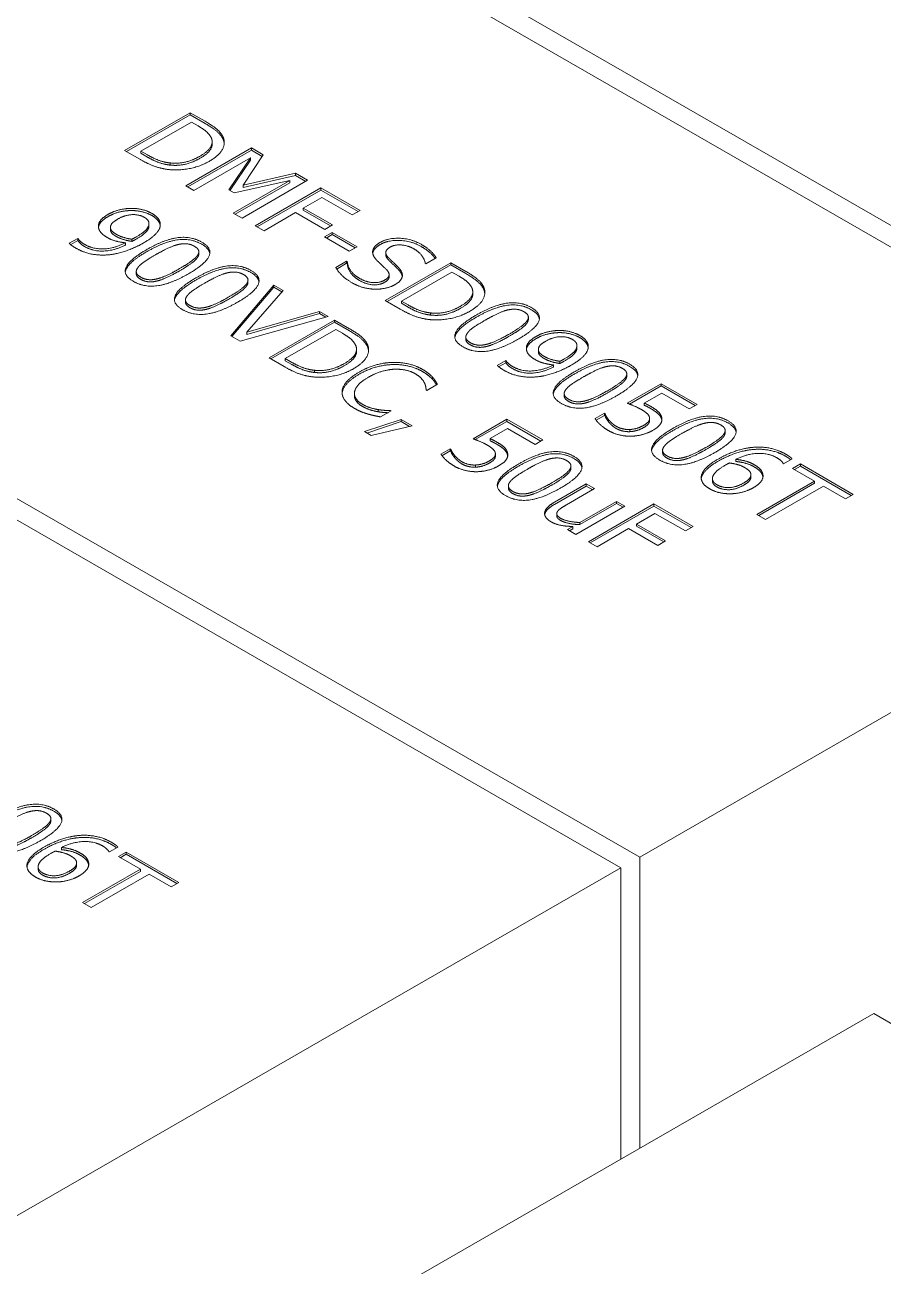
# Model space of a CAD drawing. Header units: millimetres. Extents: x 0 to 8410, y 0 to 5940.
# Drawn here: x 6745.36 to 6777.76, y 4978.7 to 5025.58 of the extents above; entities that cross this region are included whole.
import ezdxf

# ---------------------------------------------------------------- set-up
doc = ezdxf.new("R2010")
doc.units = ezdxf.units.MM
doc.header["$LTSCALE"] = 10
doc.layers.add('가시적인 것(ISO)', color=3, linetype='Continuous', lineweight=5, true_color=0x00ff00)
doc.layers.add('해치(ISO)', color=7, linetype='Continuous', lineweight=5)

msp = doc.modelspace()

# ---------------------------------------------------------------- hatches: boundary and pattern name
at = {"layer": '해치(ISO)'}
h = msp.add_hatch(dxfattribs=at)
h.set_pattern_fill('ANSI31', color=256, scale=254, angle=75, style=0)
h.set_pattern_definition([(119.99998, (0, 0), (-27.49631, -15.87499), [])])
edge = h.paths.add_edge_path()
edge.add_line((7404.266, 4779.834), (7404.266, 4781.463))
edge.add_line((7404.266, 4781.463), (7404.266, 4781.939))
edge.add_line((7404.266, 4781.939), (7404.266, 4785.699))
edge.add_line((7404.266, 4785.699), (7404.266, 4786.359))
edge.add_line((7404.266, 4786.359), (7404.266, 4792.156))
edge.add_line((7404.266, 4792.156), (7404.266, 4792.172))
edge.add_line((7404.266, 4792.172), (7404.266, 4792.297))
edge.add_line((7404.266, 4792.297), (7404.266, 4796.599))
edge.add_line((7404.266, 4796.599), (7404.266, 4801.485))
edge.add_line((7404.266, 4801.485), (7404.266, 4808.841))
edge.add_line((7404.266, 4808.841), (7404.266, 4812.536))
edge.add_line((7404.266, 4812.536), (7403.364, 4813.055))
edge.add_line((7403.364, 4813.055), (7401.607, 4814.067))
edge.add_line((7401.607, 4814.067), (7401.098, 4814.36))
edge.add_line((7401.098, 4814.36), (7399.485, 4815.289))
edge.add_line((7399.485, 4815.289), (7381.652, 4825.558))
edge.add_line((7381.652, 4825.558), (7377.402, 4828.006))
edge.add_line((7377.402, 4828.006), (7375.982, 4828.824))
edge.add_line((7375.982, 4828.824), (7375.982, 4827.189))
edge.add_ellipse((7378.103, 4825.967), major_axis=(1.497, -2.6), ratio=0.578093, start_angle=225.1108, end_angle=315.1108)
edge.add_line((7378.103, 4823.514), (7397.549, 4812.316))
edge.add_ellipse((7397.549, 4808.637), major_axis=(2.246, -3.9), ratio=0.578093, start_angle=45.1108, end_angle=135.1108, ccw=False)
edge.add_line((7400.731, 4806.805), (7400.731, 4784.323))
edge.add_ellipse((7402.852, 4783.101), major_axis=(1.497, -2.6), ratio=0.578093, start_angle=225.1108, end_angle=315.1108)
edge.add_line((7402.852, 4780.648), (7404.266, 4779.834))
edge = h.paths.add_edge_path()
edge.add_line((6488.28, 5307.315), (6489.694, 5306.501))
edge.add_ellipse((6489.694, 5308.954), major_axis=(1.497, -2.6), ratio=0.578093, start_angle=315.1108, end_angle=405.1108)
edge.add_line((6491.816, 5307.732), (6491.816, 5330.214))
edge.add_ellipse((6494.998, 5328.382), major_axis=(-2.246, 3.9), ratio=0.578093, start_angle=315.1108, end_angle=405.1108, ccw=False)
edge.add_line((6494.998, 5332.061), (6514.443, 5320.863))
edge.add_ellipse((6514.443, 5323.316), major_axis=(1.497, -2.6), ratio=0.578093, start_angle=315.1108, end_angle=405.1108)
edge.add_line((6516.564, 5322.094), (6516.564, 5323.729))
edge.add_line((6516.564, 5323.729), (6498.559, 5334.098))
edge.add_line((6498.559, 5334.098), (6498.547, 5334.105))
edge.add_line((6498.547, 5334.105), (6488.28, 5340.017))
edge.add_line((6488.28, 5340.017), (6488.28, 5307.315))

# ---------------------------------------------------------------- linework, layer by layer
at = {"layer": '가시적인 것(ISO)'}
for p, q in [((6753.366, 5032.215), (6794.025, 5008.802)), ((6793.318, 5008.394), (6752.659, 5031.808)), ((6749.126, 5020.83), (6751.601, 5022.256)), ((6749.197, 5020.789), (6751.601, 5022.174)), ((6751.645, 5021.902), (6749.74, 5020.805)), ((6751.601, 5022.256), (6752.165, 5021.931)), ((6751.601, 5022.256), (6751.601, 5022.174)), ((6751.601, 5022.174), (6752.165, 5021.849)), ((6751.896, 5021.758), (6751.645, 5021.902)), ((6751.435, 5019.501), (6753.909, 5020.926)), ((6752.43, 5021.157), (6752.43, 5021.075)), ((6753.909, 5020.926), (6754.359, 5020.667)), ((6753.909, 5020.926), (6753.909, 5020.844)), ((6749.696, 5020.502), (6749.126, 5020.83)), ((6749.74, 5020.805), (6749.74, 5020.723)), ((6749.74, 5020.805), (6749.991, 5020.661)), ((6749.74, 5020.723), (6749.991, 5020.579)), ((6751.505, 5019.46), (6753.909, 5020.844)), ((6753.873, 5020.552), (6751.741, 5019.324)), ((6753.063, 5019.349), (6753.873, 5020.552)), ((6753.103, 5019.326), (6753.873, 5020.47)), ((6754.359, 5020.667), (6753.599, 5019.518)), ((6753.873, 5020.552), (6753.873, 5020.47)), ((6753.909, 5020.844), (6754.319, 5020.608)), ((6750.839, 5020.361), (6750.839, 5020.28)), ((6753.599, 5019.518), (6755.574, 5019.968)), ((6755.574, 5019.968), (6756.031, 5019.704)), ((6755.574, 5019.968), (6755.574, 5019.886)), ((6751.741, 5019.324), (6751.435, 5019.501)), ((6753.227, 5018.468), (6755.359, 5019.696)), ((6755.359, 5019.696), (6753.264, 5019.233)), ((6753.298, 5018.428), (6755.359, 5019.614)), ((6756.031, 5019.704), (6753.556, 5018.279)), ((6753.599, 5019.437), (6755.574, 5019.886)), ((6753.599, 5019.518), (6753.599, 5019.437)), ((6755.359, 5019.696), (6755.359, 5019.614)), ((6755.574, 5019.886), (6755.96, 5019.663)), ((6753.264, 5019.233), (6753.063, 5019.349)), ((6754.058, 5017.99), (6756.533, 5019.416)), ((6754.129, 5017.949), (6756.533, 5019.334)), ((6756.569, 5019.058), (6755.871, 5018.656)), ((6756.533, 5019.416), (6758.013, 5018.563)), ((6756.533, 5019.416), (6756.533, 5019.334)), ((6756.533, 5019.334), (6757.942, 5018.522)), ((6757.72, 5018.395), (6756.569, 5019.058)), ((6755.871, 5018.656), (6756.974, 5018.02)), ((6755.871, 5018.656), (6755.871, 5018.574)), ((6755.871, 5018.574), (6756.903, 5017.979)), ((6758.013, 5018.563), (6757.72, 5018.395)), ((6750.044, 5018.07), (6750.044, 5017.988)), ((6753.556, 5018.279), (6753.227, 5018.468)), ((6755.578, 5018.487), (6754.387, 5017.801)), ((6756.681, 5017.852), (6755.578, 5018.487)), ((6748.59, 5017.926), (6748.59, 5017.844)), ((6750.043, 5018.044), (6750.043, 5017.962)), ((6754.387, 5017.801), (6754.058, 5017.99)), ((6756.665, 5017.563), (6756.966, 5017.736)), ((6756.974, 5018.02), (6756.681, 5017.852)), ((6756.736, 5017.522), (6756.966, 5017.655)), ((6756.966, 5017.736), (6757.902, 5017.197)), ((6756.966, 5017.736), (6756.966, 5017.655)), ((6756.966, 5017.655), (6757.831, 5017.156)), ((6767.862, 4993.735), (6727.204, 5017.149)), ((6727.911, 5017.556), (6768.569, 4994.143)), ((6747.035, 5017.325), (6747.354, 5017.509)), ((6747.088, 5017.274), (6747.354, 5017.427)), ((6747.354, 5017.509), (6747.37, 5017.5)), ((6747.354, 5017.509), (6747.354, 5017.427)), ((6747.354, 5017.427), (6747.37, 5017.418)), ((6747.37, 5017.5), (6747.37, 5017.418)), ((6749.161, 5017.344), (6749.161, 5017.262)), ((6749.401, 5017.48), (6749.401, 5017.398)), ((6757.602, 5017.024), (6756.665, 5017.563)), ((6757.902, 5017.197), (6757.602, 5017.024)), ((6751.925, 5017.005), (6751.925, 5016.923)), ((6757.094, 5016.413), (6757.507, 5016.651)), ((6757.507, 5016.651), (6757.531, 5016.637)), ((6757.507, 5016.651), (6757.507, 5016.569)), ((6758.985, 5016.974), (6758.985, 5016.892)), ((6760.891, 5016.772), (6760.498, 5016.546)), ((6749.564, 5016.256), (6749.564, 5016.174)), ((6757.133, 5016.353), (6757.507, 5016.569)), ((6757.507, 5016.569), (6757.531, 5016.555)), ((6757.531, 5016.637), (6757.531, 5016.555)), ((6758.963, 5015.165), (6761.438, 5016.591)), ((6759.034, 5015.125), (6761.438, 5016.509)), ((6761.482, 5016.237), (6759.577, 5015.14)), ((6760.498, 5016.546), (6760.474, 5016.559)), ((6761.438, 5016.591), (6762.002, 5016.266)), ((6761.438, 5016.591), (6761.438, 5016.509)), ((6761.438, 5016.509), (6762.002, 5016.184)), ((6761.733, 5016.093), (6761.482, 5016.237)), ((6753.132, 5013.831), (6754.754, 5015.747)), ((6753.782, 5015.935), (6753.782, 5015.853)), ((6754.754, 5015.747), (6755.107, 5015.543)), ((6754.754, 5015.747), (6754.754, 5015.665)), ((6759.11, 5016.141), (6759.11, 5016.059)), ((6753.178, 5013.804), (6754.754, 5015.665)), ((6755.107, 5015.543), (6753.737, 5013.965)), ((6754.754, 5015.665), (6755.06, 5015.489)), ((6762.268, 5015.492), (6762.268, 5015.41)), ((6751.421, 5015.186), (6751.421, 5015.105)), ((6759.533, 5014.837), (6758.963, 5015.165)), ((6759.577, 5015.14), (6759.577, 5015.058)), ((6759.577, 5015.14), (6759.828, 5014.996)), ((6759.577, 5015.058), (6759.828, 5014.914)), ((6756.814, 5014.56), (6753.487, 5013.626)), ((6753.737, 5013.965), (6756.479, 5014.753)), ((6753.737, 5013.883), (6756.479, 5014.672)), ((6754.576, 5012.999), (6757.051, 5014.424)), ((6754.647, 5012.958), (6757.051, 5014.342)), ((6756.479, 5014.753), (6756.814, 5014.56)), ((6756.479, 5014.753), (6756.479, 5014.672)), ((6756.479, 5014.672), (6756.719, 5014.534)), ((6757.051, 5014.424), (6757.614, 5014.1)), ((6757.051, 5014.424), (6757.051, 5014.342)), ((6757.051, 5014.342), (6757.614, 5014.018)), ((6760.676, 5014.696), (6760.676, 5014.615)), ((6764.367, 5014.533), (6764.367, 5014.451)), ((6753.487, 5013.626), (6753.132, 5013.831)), ((6753.737, 5013.965), (6753.737, 5013.883)), ((6757.095, 5014.071), (6755.189, 5012.974)), ((6757.345, 5013.926), (6757.095, 5014.071)), ((6762.006, 5013.784), (6762.006, 5013.702)), ((6766.2, 5013.433), (6766.2, 5013.351)), ((6766.201, 5013.459), (6766.201, 5013.377)), ((6755.145, 5012.671), (6754.576, 5012.999)), ((6755.189, 5012.974), (6755.189, 5012.892)), ((6755.189, 5012.974), (6755.44, 5012.829)), ((6755.189, 5012.892), (6755.44, 5012.747)), ((6757.88, 5013.326), (6757.88, 5013.244)), ((6763.191, 5012.715), (6763.51, 5012.898)), ((6763.51, 5012.898), (6763.526, 5012.889)), ((6763.51, 5012.898), (6763.51, 5012.816)), ((6764.746, 5013.315), (6764.746, 5013.233)), ((6756.288, 5012.53), (6756.288, 5012.448)), ((6763.245, 5012.664), (6763.51, 5012.816)), ((6763.51, 5012.816), (6763.526, 5012.807)), ((6763.526, 5012.889), (6763.526, 5012.807)), ((6765.317, 5012.733), (6765.317, 5012.651)), ((6765.558, 5012.869), (6765.558, 5012.788)), ((6760.931, 5012), (6760.534, 5011.771)), ((6760.747, 5012.273), (6760.747, 5012.191)), ((6768.082, 5012.394), (6768.082, 5012.312)), ((6768.101, 5011.285), (6769.376, 5012.019)), ((6769.376, 5012.019), (6770.734, 5011.237)), ((6769.376, 5012.019), (6769.376, 5011.938)), ((6757.799, 5011.653), (6757.799, 5011.571)), ((6760.534, 5011.771), (6760.508, 5011.786)), ((6765.72, 5011.645), (6765.72, 5011.563)), ((6768.186, 5011.252), (6769.376, 5011.938)), ((6769.404, 5011.668), (6768.745, 5011.288)), ((6769.376, 5011.938), (6770.663, 5011.197)), ((6770.443, 5011.07), (6769.404, 5011.668)), ((6758.697, 5011.044), (6758.697, 5010.962)), ((6768.745, 5011.288), (6768.745, 5011.207)), ((6770.734, 5011.237), (6770.443, 5011.07)), ((6758.184, 5010.212), (6759.566, 5010.671)), ((6758.274, 5010.16), (6759.566, 5010.589)), ((6759.183, 5010.993), (6758.789, 5010.767)), ((6759.158, 5011.007), (6759.183, 5010.993)), ((6759.158, 5011.007), (6759.158, 5010.979)), ((6759.566, 5010.671), (6759.981, 5010.432)), ((6759.566, 5010.671), (6759.566, 5010.589)), ((6759.566, 5010.589), (6759.879, 5010.408)), ((6762.279, 5009.944), (6763.555, 5010.679)), ((6762.364, 5009.912), (6763.555, 5010.597)), ((6763.555, 5010.679), (6764.912, 5009.897)), ((6763.555, 5010.679), (6763.555, 5010.597)), ((6763.555, 5010.597), (6764.841, 5009.856)), ((6766.887, 5010.704), (6767.238, 5010.906)), ((6766.927, 5010.645), (6767.238, 5010.824)), ((6767.238, 5010.906), (6767.262, 5010.892)), ((6767.238, 5010.906), (6767.238, 5010.824)), ((6767.238, 5010.824), (6767.262, 5010.81)), ((6767.262, 5010.892), (6767.262, 5010.81)), ((6767.397, 5010.662), (6767.397, 5010.581)), ((6768.944, 5010.71), (6768.944, 5010.628)), ((6758.426, 5010.072), (6758.184, 5010.212)), ((6759.981, 5010.432), (6758.426, 5010.072)), ((6763.583, 5010.328), (6762.923, 5009.948)), ((6764.622, 5009.729), (6763.583, 5010.328)), ((6768.195, 5010.293), (6768.195, 5010.211)), ((6771.796, 5010.255), (6771.796, 5010.173)), ((6762.923, 5009.948), (6762.923, 5009.866)), ((6764.912, 5009.897), (6764.622, 5009.729)), ((6761.066, 5009.363), (6761.417, 5009.565)), ((6761.105, 5009.304), (6761.417, 5009.484)), ((6761.417, 5009.565), (6761.441, 5009.552)), ((6761.417, 5009.565), (6761.417, 5009.484)), ((6761.417, 5009.484), (6761.441, 5009.47)), ((6761.441, 5009.552), (6761.441, 5009.47)), ((6761.575, 5009.322), (6761.575, 5009.24)), ((6763.122, 5009.369), (6763.122, 5009.288)), ((6769.435, 5009.506), (6769.435, 5009.424)), ((6772.196, 5009.167), (6772.196, 5009.085)), ((6774.324, 5009.184), (6774.005, 5009)), ((6762.373, 5008.952), (6762.373, 5008.87)), ((6765.974, 5008.914), (6765.974, 5008.833)), ((6774.005, 5009), (6773.991, 5009.008)), ((6774.344, 5008.821), (6774.637, 5008.99)), ((6775.174, 5008.343), (6774.344, 5008.821)), ((6774.415, 5008.78), (6774.637, 5008.908)), ((6774.637, 5008.99), (6776.626, 5007.844)), ((6774.637, 5008.99), (6774.637, 5008.908)), ((6774.637, 5008.908), (6776.555, 5007.803)), ((6765.35, 5007.545), (6766.555, 5008.24)), ((6766.555, 5008.24), (6766.868, 5008.059)), ((6766.555, 5008.24), (6766.555, 5008.158)), ((6768.569, 4994.143), (6793.318, 5008.394)), ((6771.317, 5008.439), (6771.317, 5008.357)), ((6772.769, 5008.585), (6772.769, 5008.503)), ((6772.992, 5007.087), (6775.174, 5008.343)), ((6773.063, 5007.046), (6775.174, 5008.261)), ((6775.174, 5008.343), (6775.174, 5008.261)), ((6763.613, 5008.166), (6763.613, 5008.084)), ((6765.35, 5007.464), (6766.555, 5008.158)), ((6766.868, 5008.059), (6765.809, 5007.45)), ((6766.555, 5008.158), (6766.797, 5008.019)), ((6775.503, 5008.154), (6773.321, 5006.897)), ((6776.334, 5007.676), (6775.503, 5008.154)), ((6776.626, 5007.844), (6776.334, 5007.676)), ((6768.013, 5007.4), (6766.156, 5006.33)), ((6766.312, 5006.781), (6767.7, 5007.58)), ((6766.312, 5006.699), (6767.7, 5007.498)), ((6766.633, 5006.056), (6769.108, 5007.481)), ((6766.704, 5006.015), (6769.108, 5007.399)), ((6767.7, 5007.58), (6768.013, 5007.4)), ((6767.7, 5007.58), (6767.7, 5007.498)), ((6767.7, 5007.498), (6767.942, 5007.359)), ((6769.108, 5007.481), (6770.588, 5006.628)), ((6769.108, 5007.481), (6769.108, 5007.399)), ((6769.108, 5007.399), (6770.517, 5006.588)), ((6765.436, 5007.112), (6765.436, 5007.03)), ((6769.144, 5007.123), (6768.446, 5006.721)), ((6770.295, 5006.46), (6769.144, 5007.123)), ((6773.321, 5006.897), (6772.992, 5007.087)), ((6765.843, 5006.511), (6766.048, 5006.628)), ((6766.156, 5006.33), (6765.843, 5006.511)), ((6765.914, 5006.47), (6766.048, 5006.547)), ((6766.048, 5006.628), (6766.048, 5006.547)), ((6766.312, 5006.781), (6766.312, 5006.699)), ((6768.153, 5006.552), (6766.962, 5005.866)), ((6769.257, 5005.917), (6768.153, 5006.552)), ((6768.446, 5006.721), (6769.549, 5006.086)), ((6768.446, 5006.721), (6768.446, 5006.639)), ((6768.446, 5006.639), (6769.478, 5006.045)), ((6770.588, 5006.628), (6770.295, 5006.46)), ((6766.962, 5005.866), (6766.633, 5006.056)), ((6769.549, 5006.086), (6769.257, 5005.917)), ((6746.34, 4995.596), (6746.34, 4995.514)), ((6746.74, 4994.508), (6746.74, 4994.426)), ((6748.549, 4994.341), (6748.535, 4994.349)), ((6748.868, 4994.525), (6748.549, 4994.341)), ((6748.888, 4994.162), (6749.181, 4994.331)), ((6749.719, 4993.684), (6748.888, 4994.162)), ((6748.959, 4994.121), (6749.181, 4994.249)), ((6749.181, 4994.331), (6751.171, 4993.185)), ((6749.181, 4994.331), (6749.181, 4994.249)), ((6749.181, 4994.249), (6751.1, 4993.144)), ((6768.569, 4983.148), (6768.569, 4994.143)), ((6743.113, 4979.483), (6767.862, 4993.735)), ((6745.861, 4993.78), (6745.861, 4993.698)), ((6747.313, 4993.925), (6747.313, 4993.844)), ((6747.537, 4992.428), (6749.719, 4993.684)), ((6749.719, 4993.684), (6749.719, 4993.602)), ((6767.862, 4982.741), (6767.862, 4993.735)), ((6747.608, 4992.387), (6749.719, 4993.602)), ((6750.048, 4993.495), (6747.865, 4992.238)), ((6750.878, 4993.017), (6750.048, 4993.495)), ((6751.171, 4993.185), (6750.878, 4993.017)), ((6747.865, 4992.238), (6747.537, 4992.428)), ((6777.408, 4988.238), (6752.659, 4973.986)), ((6818.067, 4964.824), (6777.408, 4988.238))]:
    msp.add_line(p, q, dxfattribs=at)
for points in [[(6752.165, 5021.931), (6752.514, 5021.73), (6752.806, 5021.441), (6752.854, 5021.307)], [(6752.165, 5021.849), (6752.514, 5021.648), (6752.806, 5021.36), (6752.854, 5021.226)], [(6752.401, 5021.296), (6752.347, 5021.417), (6752.118, 5021.63), (6751.896, 5021.758)], [(6751.974, 5020.618), (6752.259, 5020.782), (6752.473, 5021.123), (6752.401, 5021.296)], [(6752.854, 5021.307), (6752.935, 5021.079), (6752.674, 5020.626), (6752.313, 5020.418)], [(6752.854, 5021.226), (6752.878, 5021.159), (6752.883, 5021.093)], [(6750.771, 5020.112), (6750.464, 5020.152), (6749.997, 5020.329), (6749.696, 5020.502)], [(6749.991, 5020.661), (6750.209, 5020.535), (6750.61, 5020.385), (6750.839, 5020.361)], [(6749.991, 5020.579), (6750.209, 5020.453), (6750.61, 5020.303), (6750.839, 5020.28)], [(6752.313, 5020.418), (6751.974, 5020.223), (6751.154, 5020.067), (6750.771, 5020.112)], [(6750.839, 5020.361), (6751.128, 5020.329), (6751.685, 5020.452), (6751.974, 5020.618)], [(6750.839, 5020.28), (6751.128, 5020.247), (6751.685, 5020.37), (6751.974, 5020.536)], [(6748.505, 5018.419), (6748.695, 5018.529), (6749.137, 5018.64), (6749.359, 5018.643)], [(6748.505, 5018.337), (6748.695, 5018.447), (6749.137, 5018.558), (6749.359, 5018.561)], [(6749.359, 5018.643), (6749.572, 5018.648), (6749.993, 5018.546), (6750.145, 5018.458)], [(6749.359, 5018.561), (6749.572, 5018.566), (6749.993, 5018.464), (6750.145, 5018.377)], [(6748.142, 5017.901), (6748.112, 5018.036), (6748.286, 5018.293), (6748.505, 5018.419)], [(6748.856, 5018.233), (6748.699, 5018.143), (6748.577, 5017.98), (6748.593, 5017.888)], [(6749.873, 5018.304), (6749.668, 5018.421), (6749.133, 5018.393), (6748.856, 5018.233)], [(6750.043, 5018.044), (6750.051, 5018.132), (6749.961, 5018.253), (6749.873, 5018.304)], [(6750.145, 5018.458), (6750.316, 5018.36), (6750.478, 5018.135), (6750.472, 5018.014)], [(6748.473, 5017.541), (6748.336, 5017.62), (6748.17, 5017.785), (6748.142, 5017.901)], [(6748.59, 5017.844), (6748.59, 5017.825), (6748.593, 5017.806)], [(6748.593, 5017.888), (6748.605, 5017.821), (6748.73, 5017.71), (6748.822, 5017.657)], [(6748.593, 5017.806), (6748.605, 5017.739), (6748.73, 5017.628), (6748.822, 5017.575)], [(6748.822, 5017.657), (6748.928, 5017.596), (6749.247, 5017.497), (6749.401, 5017.48)], [(6749.564, 5017.567), (6749.815, 5017.711), (6750.039, 5017.947), (6750.043, 5018.044)], [(6749.564, 5017.485), (6749.815, 5017.629), (6750.039, 5017.865), (6750.043, 5017.962)], [(6750.472, 5018.014), (6750.464, 5017.861), (6750.163, 5017.526), (6749.825, 5017.331)], [(6750.043, 5017.962), (6750.044, 5017.975), (6750.044, 5017.988)], [(6747.281, 5017.144), (6747.215, 5017.182), (6747.079, 5017.277), (6747.035, 5017.325)], [(6748.513, 5016.89), (6748.178, 5016.861), (6747.574, 5016.975), (6747.281, 5017.144)], [(6747.37, 5017.5), (6747.388, 5017.462), (6747.522, 5017.336), (6747.612, 5017.284)], [(6747.37, 5017.418), (6747.388, 5017.38), (6747.522, 5017.254), (6747.612, 5017.202)], [(6747.612, 5017.284), (6747.937, 5017.097), (6748.738, 5017.13), (6749.161, 5017.344)], [(6747.612, 5017.202), (6747.937, 5017.015), (6748.738, 5017.048), (6749.161, 5017.262)], [(6749.161, 5017.344), (6748.938, 5017.368), (6748.615, 5017.459), (6748.473, 5017.541)], [(6749.825, 5017.331), (6749.518, 5017.154), (6748.83, 5016.918), (6748.513, 5016.89)], [(6748.822, 5017.575), (6748.928, 5017.514), (6749.247, 5017.416), (6749.401, 5017.398)], [(6749.401, 5017.48), (6749.427, 5017.493), (6749.514, 5017.538), (6749.564, 5017.567)], [(6749.401, 5017.398), (6749.427, 5017.411), (6749.514, 5017.456), (6749.564, 5017.485)], [(6749.953, 5017.084), (6750.623, 5017.47), (6751.63, 5017.604), (6752.035, 5017.37)], [(6749.953, 5017.002), (6750.623, 5017.388), (6751.63, 5017.522), (6752.035, 5017.289)], [(6751.13, 5017.275), (6750.954, 5017.231), (6750.533, 5017.03), (6750.29, 5016.89)], [(6751.76, 5017.212), (6751.622, 5017.292), (6751.313, 5017.32), (6751.13, 5017.275)], [(6752.035, 5017.37), (6752.442, 5017.136), (6752.183, 5016.546), (6751.537, 5016.174)], [(6751.866, 5016.855), (6751.942, 5016.957), (6751.898, 5017.133), (6751.76, 5017.212)], [(6752.035, 5017.289), (6752.314, 5017.128), (6752.341, 5016.938)], [(6758.488, 5017.01), (6758.494, 5017.101), (6758.63, 5017.277), (6758.775, 5017.36)], [(6758.775, 5017.36), (6759.076, 5017.533), (6759.952, 5017.497), (6760.315, 5017.288)], [(6758.775, 5017.278), (6759.076, 5017.451), (6759.952, 5017.415), (6760.315, 5017.206)], [(6759.152, 5017.182), (6758.996, 5017.092), (6758.975, 5016.889), (6759.09, 5016.774)], [(6760.052, 5017.111), (6759.824, 5017.243), (6759.326, 5017.282), (6759.152, 5017.182)], [(6760.474, 5016.559), (6760.464, 5016.69), (6760.255, 5016.995), (6760.052, 5017.111)], [(6760.315, 5017.288), (6760.524, 5017.168), (6760.811, 5016.908), (6760.891, 5016.772)], [(6749.458, 5015.886), (6749.048, 5016.122), (6749.301, 5016.709), (6749.953, 5017.084)], [(6750.29, 5016.89), (6750.029, 5016.74), (6749.712, 5016.52), (6749.628, 5016.412)], [(6751.2, 5016.368), (6751.455, 5016.515), (6751.79, 5016.754), (6751.866, 5016.855)], [(6751.2, 5016.286), (6751.455, 5016.433), (6751.79, 5016.672), (6751.866, 5016.774)], [(6751.866, 5016.774), (6751.925, 5016.852), (6751.925, 5016.923)], [(6758.679, 5016.648), (6758.584, 5016.742), (6758.484, 5016.917), (6758.488, 5017.01)], [(6759.014, 5016.326), (6758.931, 5016.41), (6758.785, 5016.546), (6758.679, 5016.648)], [(6758.985, 5016.892), (6758.985, 5016.798), (6759.09, 5016.692)], [(6759.09, 5016.774), (6759.166, 5016.698), (6759.397, 5016.482), (6759.467, 5016.407)], [(6759.09, 5016.692), (6759.166, 5016.616), (6759.397, 5016.4), (6759.467, 5016.325)], [(6751.537, 5016.174), (6750.871, 5015.79), (6749.861, 5015.654), (6749.458, 5015.886)], [(6749.628, 5016.412), (6749.548, 5016.31), (6749.588, 5016.128), (6749.732, 5016.045)], [(6750.358, 5015.985), (6750.528, 5016.027), (6750.946, 5016.221), (6751.2, 5016.368)], [(6750.358, 5015.903), (6750.528, 5015.945), (6750.946, 5016.14), (6751.2, 5016.286)], [(6751.81, 5016.015), (6752.48, 5016.4), (6753.487, 5016.534), (6753.892, 5016.301)], [(6751.81, 5015.933), (6752.48, 5016.319), (6753.487, 5016.453), (6753.892, 5016.219)], [(6752.987, 5016.205), (6752.811, 5016.161), (6752.39, 5015.96), (6752.147, 5015.821)], [(6753.617, 5016.143), (6753.479, 5016.222), (6753.17, 5016.25), (6752.987, 5016.205)], [(6753.892, 5016.301), (6754.299, 5016.067), (6754.04, 5015.476), (6753.394, 5015.104)], [(6753.892, 5016.219), (6754.171, 5016.058), (6754.198, 5015.869)], [(6757.714, 5015.834), (6757.445, 5015.989), (6757.18, 5016.271), (6757.094, 5016.413)], [(6757.531, 5016.637), (6757.541, 5016.455), (6757.784, 5016.122), (6757.975, 5016.012)], [(6757.531, 5016.555), (6757.541, 5016.374), (6757.784, 5016.04), (6757.975, 5015.93)], [(6758.939, 5015.932), (6759.088, 5016.018), (6759.126, 5016.208), (6759.014, 5016.326)], [(6759.467, 5016.407), (6759.643, 5016.215), (6759.565, 5015.898), (6759.334, 5015.765)], [(6759.467, 5016.325), (6759.589, 5016.192), (6759.608, 5016.075)], [(6762.002, 5016.266), (6762.351, 5016.065), (6762.644, 5015.776), (6762.692, 5015.642)], [(6762.002, 5016.184), (6762.351, 5015.983), (6762.644, 5015.695), (6762.692, 5015.561)], [(6749.732, 5016.045), (6749.869, 5015.966), (6750.178, 5015.938), (6750.358, 5015.985)], [(6749.732, 5015.963), (6749.869, 5015.884), (6750.178, 5015.857), (6750.358, 5015.903)], [(6751.315, 5014.817), (6750.906, 5015.052), (6751.158, 5015.639), (6751.81, 5016.015)], [(6752.147, 5015.821), (6751.886, 5015.67), (6751.569, 5015.451), (6751.485, 5015.342)], [(6753.058, 5015.298), (6753.312, 5015.445), (6753.647, 5015.684), (6753.723, 5015.786)], [(6753.058, 5015.217), (6753.312, 5015.363), (6753.647, 5015.602), (6753.723, 5015.704)], [(6753.723, 5015.786), (6753.8, 5015.888), (6753.755, 5016.063), (6753.617, 5016.143)], [(6753.723, 5015.704), (6753.782, 5015.783), (6753.782, 5015.853)], [(6758.584, 5015.592), (6758.358, 5015.597), (6757.941, 5015.704), (6757.714, 5015.834)], [(6757.975, 5016.012), (6758.247, 5015.855), (6758.753, 5015.825), (6758.939, 5015.932)], [(6757.975, 5015.93), (6758.247, 5015.773), (6758.753, 5015.743), (6758.939, 5015.851)], [(6759.334, 5015.765), (6759.188, 5015.68), (6758.789, 5015.587), (6758.584, 5015.592)], [(6762.239, 5015.631), (6762.184, 5015.752), (6761.956, 5015.965), (6761.733, 5016.093)], [(6751.485, 5015.342), (6751.405, 5015.241), (6751.445, 5015.058), (6751.589, 5014.975)], [(6752.215, 5014.915), (6752.386, 5014.958), (6752.803, 5015.152), (6753.058, 5015.298)], [(6761.811, 5014.953), (6762.096, 5015.117), (6762.311, 5015.458), (6762.239, 5015.631)], [(6762.692, 5015.642), (6762.772, 5015.414), (6762.511, 5014.961), (6762.15, 5014.753)], [(6762.692, 5015.561), (6762.715, 5015.494), (6762.721, 5015.428)], [(6753.394, 5015.104), (6752.729, 5014.721), (6751.718, 5014.585), (6751.315, 5014.817)], [(6751.589, 5014.975), (6751.726, 5014.897), (6752.035, 5014.869), (6752.215, 5014.915)], [(6751.589, 5014.893), (6751.726, 5014.815), (6752.035, 5014.787), (6752.215, 5014.833)], [(6752.215, 5014.833), (6752.386, 5014.876), (6752.803, 5015.07), (6753.058, 5015.217)], [(6760.608, 5014.447), (6760.301, 5014.487), (6759.834, 5014.664), (6759.533, 5014.837)], [(6759.828, 5014.996), (6760.046, 5014.87), (6760.448, 5014.72), (6760.676, 5014.696)], [(6759.828, 5014.914), (6760.046, 5014.788), (6760.448, 5014.638), (6760.676, 5014.615)], [(6760.676, 5014.696), (6760.965, 5014.664), (6761.523, 5014.787), (6761.811, 5014.953)], [(6760.676, 5014.615), (6760.965, 5014.582), (6761.523, 5014.705), (6761.811, 5014.871)], [(6762.395, 5014.612), (6763.065, 5014.998), (6764.072, 5015.132), (6764.477, 5014.899)], [(6762.395, 5014.53), (6763.065, 5014.916), (6764.072, 5015.05), (6764.477, 5014.817)], [(6763.572, 5014.803), (6763.396, 5014.759), (6762.975, 5014.558), (6762.732, 5014.418)], [(6764.202, 5014.74), (6764.064, 5014.82), (6763.755, 5014.848), (6763.572, 5014.803)], [(6764.477, 5014.899), (6764.884, 5014.664), (6764.625, 5014.074), (6763.979, 5013.702)], [(6764.477, 5014.817), (6764.756, 5014.656), (6764.783, 5014.467)], [(6762.15, 5014.753), (6761.811, 5014.558), (6760.991, 5014.402), (6760.608, 5014.447)], [(6761.9, 5013.415), (6761.49, 5013.65), (6761.743, 5014.237), (6762.395, 5014.612)], [(6762.732, 5014.418), (6762.471, 5014.268), (6762.154, 5014.049), (6762.07, 5013.94)], [(6763.642, 5013.896), (6763.897, 5014.043), (6764.232, 5014.282), (6764.308, 5014.383)], [(6763.642, 5013.814), (6763.897, 5013.961), (6764.232, 5014.2), (6764.308, 5014.302)], [(6764.308, 5014.383), (6764.384, 5014.485), (6764.34, 5014.661), (6764.202, 5014.74)], [(6764.308, 5014.302), (6764.367, 5014.381), (6764.367, 5014.451)], [(6757.851, 5013.464), (6757.797, 5013.586), (6757.568, 5013.798), (6757.345, 5013.926)], [(6757.614, 5014.1), (6757.963, 5013.899), (6758.256, 5013.61), (6758.304, 5013.476)], [(6757.614, 5014.018), (6757.963, 5013.817), (6758.256, 5013.528), (6758.304, 5013.394)], [(6762.07, 5013.94), (6761.99, 5013.838), (6762.03, 5013.656), (6762.174, 5013.573)], [(6762.8, 5013.513), (6762.971, 5013.555), (6763.388, 5013.749), (6763.642, 5013.896)], [(6764.661, 5013.808), (6764.852, 5013.918), (6765.293, 5014.029), (6765.516, 5014.032)], [(6764.661, 5013.727), (6764.852, 5013.836), (6765.293, 5013.947), (6765.516, 5013.951)], [(6765.516, 5014.032), (6765.728, 5014.037), (6766.149, 5013.935), (6766.302, 5013.848)], [(6765.516, 5013.951), (6765.728, 5013.955), (6766.149, 5013.854), (6766.302, 5013.766)], [(6766.302, 5013.848), (6766.472, 5013.749), (6766.635, 5013.524), (6766.629, 5013.403)], [(6757.424, 5012.787), (6757.708, 5012.951), (6757.923, 5013.291), (6757.851, 5013.464)], [(6758.304, 5013.476), (6758.384, 5013.247), (6758.124, 5012.795), (6757.763, 5012.587)], [(6758.304, 5013.394), (6758.327, 5013.328), (6758.333, 5013.261)], [(6763.979, 5013.702), (6763.314, 5013.319), (6762.303, 5013.182), (6761.9, 5013.415)], [(6762.174, 5013.573), (6762.311, 5013.494), (6762.62, 5013.466), (6762.8, 5013.513)], [(6762.174, 5013.491), (6762.311, 5013.412), (6762.62, 5013.385), (6762.8, 5013.431)], [(6762.8, 5013.431), (6762.971, 5013.474), (6763.388, 5013.668), (6763.642, 5013.814)], [(6764.298, 5013.29), (6764.268, 5013.425), (6764.443, 5013.682), (6764.661, 5013.808)], [(6765.012, 5013.622), (6764.856, 5013.532), (6764.733, 5013.369), (6764.749, 5013.277)], [(6766.029, 5013.693), (6765.824, 5013.811), (6765.289, 5013.782), (6765.012, 5013.622)], [(6765.72, 5012.956), (6765.971, 5013.1), (6766.196, 5013.336), (6766.2, 5013.433)], [(6766.629, 5013.403), (6766.621, 5013.251), (6766.32, 5012.916), (6765.981, 5012.72)], [(6766.2, 5013.433), (6766.208, 5013.521), (6766.117, 5013.642), (6766.029, 5013.693)], [(6766.2, 5013.351), (6766.201, 5013.364), (6766.201, 5013.377)], [(6764.629, 5012.931), (6764.493, 5013.009), (6764.326, 5013.174), (6764.298, 5013.29)], [(6765.317, 5012.733), (6765.094, 5012.757), (6764.772, 5012.849), (6764.629, 5012.931)], [(6764.746, 5013.233), (6764.746, 5013.215), (6764.749, 5013.195)], [(6764.749, 5013.277), (6764.762, 5013.21), (6764.886, 5013.099), (6764.978, 5013.046)], [(6764.749, 5013.195), (6764.762, 5013.128), (6764.886, 5013.017), (6764.978, 5012.964)], [(6764.978, 5013.046), (6765.084, 5012.985), (6765.403, 5012.887), (6765.558, 5012.869)], [(6764.978, 5012.964), (6765.084, 5012.903), (6765.403, 5012.805), (6765.558, 5012.788)], [(6765.558, 5012.869), (6765.584, 5012.882), (6765.67, 5012.927), (6765.72, 5012.956)], [(6765.72, 5012.874), (6765.971, 5013.019), (6766.196, 5013.254), (6766.2, 5013.351)], [(6766.109, 5012.473), (6766.779, 5012.859), (6767.786, 5012.993), (6768.191, 5012.76)], [(6756.22, 5012.281), (6755.913, 5012.321), (6755.446, 5012.498), (6755.145, 5012.671)], [(6755.44, 5012.829), (6755.659, 5012.703), (6756.06, 5012.553), (6756.288, 5012.53)], [(6755.44, 5012.747), (6755.659, 5012.622), (6756.06, 5012.471), (6756.288, 5012.448)], [(6757.763, 5012.587), (6757.424, 5012.392), (6756.603, 5012.236), (6756.22, 5012.281)], [(6756.288, 5012.53), (6756.577, 5012.498), (6757.135, 5012.62), (6757.424, 5012.787)], [(6756.288, 5012.448), (6756.577, 5012.416), (6757.135, 5012.538), (6757.424, 5012.705)], [(6757.335, 5011.733), (6757.347, 5011.911), (6757.666, 5012.282), (6757.979, 5012.462)], [(6757.979, 5012.462), (6758.29, 5012.641), (6758.91, 5012.815), (6759.231, 5012.827)], [(6757.979, 5012.38), (6758.29, 5012.559), (6758.91, 5012.734), (6759.231, 5012.745)], [(6759.291, 5012.568), (6759.06, 5012.556), (6758.561, 5012.402), (6758.322, 5012.264)], [(6759.231, 5012.827), (6759.546, 5012.837), (6760.125, 5012.705), (6760.376, 5012.56)], [(6759.231, 5012.745), (6759.546, 5012.756), (6760.125, 5012.623), (6760.376, 5012.478)], [(6760.093, 5012.4), (6759.935, 5012.491), (6759.521, 5012.579), (6759.291, 5012.568)], [(6760.376, 5012.56), (6760.5, 5012.489), (6760.683, 5012.342), (6760.747, 5012.273)], [(6760.376, 5012.478), (6760.5, 5012.407), (6760.683, 5012.26), (6760.747, 5012.191)], [(6763.438, 5012.533), (6763.372, 5012.571), (6763.235, 5012.666), (6763.191, 5012.715)], [(6764.669, 5012.279), (6764.334, 5012.25), (6763.731, 5012.365), (6763.438, 5012.533)], [(6763.526, 5012.889), (6763.544, 5012.851), (6763.679, 5012.725), (6763.769, 5012.673)], [(6763.526, 5012.807), (6763.544, 5012.769), (6763.679, 5012.643), (6763.769, 5012.591)], [(6763.769, 5012.673), (6764.094, 5012.486), (6764.894, 5012.519), (6765.317, 5012.733)], [(6763.769, 5012.591), (6764.094, 5012.404), (6764.894, 5012.438), (6765.317, 5012.651)], [(6765.981, 5012.72), (6765.674, 5012.544), (6764.986, 5012.307), (6764.669, 5012.279)], [(6765.614, 5011.276), (6765.205, 5011.511), (6765.457, 5012.098), (6766.109, 5012.473)], [(6765.558, 5012.788), (6765.584, 5012.8), (6765.67, 5012.845), (6765.72, 5012.874)], [(6766.109, 5012.391), (6766.779, 5012.777), (6767.786, 5012.911), (6768.191, 5012.678)], [(6767.287, 5012.664), (6767.11, 5012.62), (6766.689, 5012.419), (6766.446, 5012.279)], [(6767.916, 5012.601), (6767.778, 5012.681), (6767.469, 5012.709), (6767.287, 5012.664)], [(6768.191, 5012.76), (6768.598, 5012.525), (6768.339, 5011.935), (6767.694, 5011.563)], [(6768.023, 5012.245), (6768.099, 5012.346), (6768.055, 5012.522), (6767.916, 5012.601)], [(6768.191, 5012.678), (6768.47, 5012.517), (6768.497, 5012.328)], [(6758.322, 5012.264), (6758.067, 5012.118), (6757.823, 5011.836), (6757.803, 5011.702)], [(6760.436, 5012.066), (6760.394, 5012.15), (6760.237, 5012.316), (6760.093, 5012.4)], [(6760.508, 5011.786), (6760.504, 5011.835), (6760.48, 5011.978), (6760.436, 5012.066)], [(6760.747, 5012.273), (6760.801, 5012.211), (6760.893, 5012.073), (6760.931, 5012)], [(6766.446, 5012.279), (6766.185, 5012.129), (6765.869, 5011.91), (6765.784, 5011.801)], [(6767.357, 5011.757), (6767.611, 5011.904), (6767.946, 5012.143), (6768.023, 5012.245)], [(6767.357, 5011.675), (6767.611, 5011.822), (6767.946, 5012.061), (6768.023, 5012.163)], [(6768.023, 5012.163), (6768.082, 5012.242), (6768.082, 5012.312)], [(6757.807, 5011.088), (6757.566, 5011.226), (6757.321, 5011.554), (6757.335, 5011.733)], [(6757.803, 5011.702), (6757.785, 5011.572), (6757.939, 5011.339), (6758.096, 5011.249)], [(6767.694, 5011.563), (6767.028, 5011.18), (6766.017, 5011.043), (6765.614, 5011.276)], [(6765.784, 5011.801), (6765.704, 5011.699), (6765.744, 5011.517), (6765.889, 5011.434)], [(6766.514, 5011.374), (6766.685, 5011.416), (6767.102, 5011.611), (6767.357, 5011.757)], [(6766.514, 5011.292), (6766.685, 5011.335), (6767.102, 5011.529), (6767.357, 5011.675)], [(6758.32, 5010.875), (6758.176, 5010.917), (6757.955, 5011.002), (6757.807, 5011.088)], [(6758.096, 5011.249), (6758.238, 5011.167), (6758.551, 5011.068), (6758.697, 5011.044)], [(6758.096, 5011.168), (6758.238, 5011.086), (6758.551, 5010.986), (6758.697, 5010.962)], [(6758.697, 5011.044), (6758.84, 5011.022), (6759.082, 5011.007), (6759.158, 5011.007)], [(6765.889, 5011.434), (6766.025, 5011.355), (6766.334, 5011.328), (6766.514, 5011.374)], [(6765.889, 5011.352), (6766.025, 5011.274), (6766.334, 5011.246), (6766.514, 5011.292)], [(6768.65, 5011.038), (6768.514, 5011.116), (6768.201, 5011.248), (6768.101, 5011.285)], [(6768.941, 5010.739), (6768.933, 5010.815), (6768.777, 5010.965), (6768.65, 5011.038)], [(6768.745, 5011.288), (6768.813, 5011.258), (6768.935, 5011.195), (6768.983, 5011.167)], [(6768.745, 5011.207), (6768.813, 5011.176), (6768.935, 5011.113), (6768.983, 5011.085)], [(6768.983, 5011.167), (6769.174, 5011.057), (6769.374, 5010.87), (6769.402, 5010.748)], [(6768.983, 5011.085), (6769.174, 5010.976), (6769.374, 5010.788), (6769.402, 5010.666)], [(6758.789, 5010.767), (6758.669, 5010.792), (6758.455, 5010.835), (6758.32, 5010.875)], [(6767.395, 5010.25), (6767.218, 5010.352), (6766.952, 5010.595), (6766.887, 5010.704)], [(6767.262, 5010.892), (6767.273, 5010.854), (6767.343, 5010.73), (6767.397, 5010.662)], [(6767.262, 5010.81), (6767.273, 5010.772), (6767.343, 5010.649), (6767.397, 5010.581)], [(6767.397, 5010.662), (6767.461, 5010.586), (6767.585, 5010.471), (6767.688, 5010.412)], [(6767.397, 5010.581), (6767.461, 5010.504), (6767.585, 5010.389), (6767.688, 5010.33)], [(6768.725, 5010.452), (6768.857, 5010.528), (6768.953, 5010.667), (6768.941, 5010.739)], [(6769.402, 5010.748), (6769.433, 5010.624), (6769.284, 5010.386), (6769.059, 5010.257)], [(6769.402, 5010.666), (6769.406, 5010.651), (6769.408, 5010.636)], [(6769.824, 5010.334), (6770.493, 5010.72), (6771.5, 5010.854), (6771.905, 5010.621)], [(6769.824, 5010.253), (6770.493, 5010.638), (6771.5, 5010.772), (6771.905, 5010.539)], [(6771.631, 5010.463), (6771.492, 5010.542), (6771.183, 5010.57), (6771.001, 5010.525)], [(6771.905, 5010.621), (6772.312, 5010.386), (6772.054, 5009.796), (6771.408, 5009.424)], [(6768.245, 5010.04), (6768.029, 5010.035), (6767.587, 5010.139), (6767.395, 5010.25)], [(6767.688, 5010.412), (6767.788, 5010.354), (6768.049, 5010.287), (6768.195, 5010.293)], [(6767.688, 5010.33), (6767.788, 5010.272), (6768.049, 5010.205), (6768.195, 5010.211)], [(6768.195, 5010.293), (6768.331, 5010.3), (6768.592, 5010.376), (6768.725, 5010.452)], [(6768.195, 5010.211), (6768.331, 5010.218), (6768.592, 5010.294), (6768.725, 5010.37)], [(6769.059, 5010.257), (6768.881, 5010.154), (6768.462, 5010.044), (6768.245, 5010.04)], [(6769.328, 5009.137), (6768.919, 5009.372), (6769.172, 5009.959), (6769.824, 5010.334)], [(6770.161, 5010.14), (6769.9, 5009.99), (6769.583, 5009.771), (6769.499, 5009.662)], [(6771.001, 5010.525), (6770.824, 5010.481), (6770.403, 5010.28), (6770.161, 5010.14)], [(6771.071, 5009.618), (6771.326, 5009.765), (6771.661, 5010.004), (6771.737, 5010.106)], [(6771.737, 5010.106), (6771.813, 5010.207), (6771.769, 5010.383), (6771.631, 5010.463)], [(6771.737, 5010.024), (6771.796, 5010.103), (6771.796, 5010.173)], [(6771.905, 5010.539), (6772.185, 5010.378), (6772.211, 5010.189)], [(6762.829, 5009.697), (6762.692, 5009.776), (6762.379, 5009.907), (6762.279, 5009.944)], [(6763.119, 5009.398), (6763.111, 5009.474), (6762.955, 5009.624), (6762.829, 5009.697)], [(6762.923, 5009.948), (6762.991, 5009.918), (6763.113, 5009.854), (6763.162, 5009.826)], [(6762.923, 5009.866), (6762.991, 5009.836), (6763.113, 5009.772), (6763.162, 5009.745)], [(6763.162, 5009.826), (6763.352, 5009.717), (6763.553, 5009.53), (6763.581, 5009.407)], [(6763.162, 5009.745), (6763.352, 5009.635), (6763.553, 5009.448), (6763.581, 5009.325)], [(6769.499, 5009.662), (6769.418, 5009.561), (6769.459, 5009.378), (6769.603, 5009.295)], [(6770.229, 5009.235), (6770.399, 5009.278), (6770.816, 5009.472), (6771.071, 5009.618)], [(6771.071, 5009.536), (6771.326, 5009.683), (6771.661, 5009.922), (6771.737, 5010.024)], [(6771.534, 5009.178), (6771.857, 5009.364), (6772.509, 5009.587), (6772.84, 5009.618)], [(6772.84, 5009.618), (6773.163, 5009.649), (6773.799, 5009.526), (6774.077, 5009.365)], [(6761.573, 5008.909), (6761.397, 5009.011), (6761.13, 5009.255), (6761.066, 5009.363)], [(6761.441, 5009.552), (6761.451, 5009.513), (6761.521, 5009.39), (6761.575, 5009.322)], [(6761.441, 5009.47), (6761.451, 5009.432), (6761.521, 5009.308), (6761.575, 5009.24)], [(6761.575, 5009.322), (6761.639, 5009.245), (6761.764, 5009.13), (6761.866, 5009.071)], [(6761.575, 5009.24), (6761.639, 5009.164), (6761.764, 5009.048), (6761.866, 5008.989)], [(6762.903, 5009.112), (6763.035, 5009.188), (6763.132, 5009.326), (6763.119, 5009.398)], [(6763.581, 5009.407), (6763.611, 5009.284), (6763.462, 5009.046), (6763.238, 5008.916)], [(6763.581, 5009.325), (6763.584, 5009.31), (6763.587, 5009.296)], [(6764.002, 5008.994), (6764.672, 5009.379), (6765.679, 5009.513), (6766.084, 5009.28)], [(6764.002, 5008.912), (6764.672, 5009.298), (6765.679, 5009.432), (6766.084, 5009.198)], [(6765.179, 5009.184), (6765.003, 5009.14), (6764.582, 5008.939), (6764.339, 5008.8)], [(6765.809, 5009.122), (6765.671, 5009.202), (6765.362, 5009.229), (6765.179, 5009.184)], [(6766.084, 5009.28), (6766.491, 5009.046), (6766.232, 5008.456), (6765.586, 5008.084)], [(6766.084, 5009.198), (6766.363, 5009.038), (6766.39, 5008.848)], [(6771.408, 5009.424), (6770.742, 5009.041), (6769.731, 5008.905), (6769.328, 5009.137)], [(6769.603, 5009.295), (6769.739, 5009.216), (6770.048, 5009.189), (6770.229, 5009.235)], [(6769.603, 5009.213), (6769.739, 5009.135), (6770.048, 5009.107), (6770.229, 5009.153)], [(6770.229, 5009.153), (6770.399, 5009.196), (6770.816, 5009.39), (6771.071, 5009.536)], [(6770.893, 5008.495), (6770.899, 5008.646), (6771.205, 5008.989), (6771.534, 5009.178)], [(6771.534, 5009.096), (6771.857, 5009.282), (6772.509, 5009.505), (6772.84, 5009.536)], [(6773.746, 5009.226), (6773.438, 5009.403), (6772.641, 5009.381), (6772.196, 5009.167)], [(6772.196, 5009.167), (6772.397, 5009.146), (6772.736, 5009.055), (6772.884, 5008.969)], [(6772.84, 5009.536), (6773.163, 5009.568), (6773.799, 5009.444), (6774.077, 5009.284)], [(6773.991, 5009.008), (6773.969, 5009.049), (6773.843, 5009.17), (6773.746, 5009.226)], [(6774.077, 5009.365), (6774.16, 5009.318), (6774.288, 5009.226), (6774.324, 5009.184)], [(6762.424, 5008.699), (6762.207, 5008.695), (6761.766, 5008.799), (6761.573, 5008.909)], [(6761.866, 5009.071), (6761.966, 5009.013), (6762.227, 5008.946), (6762.373, 5008.952)], [(6761.866, 5008.989), (6761.966, 5008.932), (6762.227, 5008.865), (6762.373, 5008.87)], [(6762.373, 5008.952), (6762.51, 5008.959), (6762.771, 5009.035), (6762.903, 5009.112)], [(6762.373, 5008.87), (6762.51, 5008.877), (6762.771, 5008.954), (6762.903, 5009.03)], [(6763.238, 5008.916), (6763.059, 5008.814), (6762.64, 5008.704), (6762.424, 5008.699)], [(6763.507, 5007.796), (6763.097, 5008.032), (6763.35, 5008.618), (6764.002, 5008.994)], [(6764.339, 5008.8), (6764.078, 5008.65), (6763.761, 5008.43), (6763.677, 5008.322)], [(6765.249, 5008.278), (6765.504, 5008.424), (6765.839, 5008.663), (6765.915, 5008.765)], [(6765.249, 5008.196), (6765.504, 5008.343), (6765.839, 5008.582), (6765.915, 5008.683)], [(6765.915, 5008.765), (6765.991, 5008.867), (6765.947, 5009.042), (6765.809, 5009.122)], [(6765.915, 5008.683), (6765.974, 5008.762), (6765.974, 5008.833)], [(6771.795, 5008.943), (6771.538, 5008.795), (6771.324, 5008.556), (6771.318, 5008.464)], [(6771.958, 5009.029), (6771.919, 5009.01), (6771.847, 5008.973), (6771.795, 5008.943)], [(6772.535, 5008.854), (6772.419, 5008.921), (6772.13, 5009.006), (6771.958, 5009.029)], [(6772.196, 5009.085), (6772.397, 5009.064), (6772.736, 5008.973), (6772.884, 5008.887)], [(6772.766, 5008.622), (6772.752, 5008.69), (6772.621, 5008.804), (6772.535, 5008.854)], [(6772.884, 5008.969), (6773.028, 5008.886), (6773.187, 5008.728), (6773.217, 5008.609)], [(6772.884, 5008.887), (6773.028, 5008.804), (6773.187, 5008.646), (6773.217, 5008.527)], [(6763.677, 5008.322), (6763.597, 5008.22), (6763.637, 5008.037), (6763.781, 5007.954)], [(6764.407, 5007.894), (6764.578, 5007.937), (6764.995, 5008.131), (6765.249, 5008.278)], [(6771.213, 5008.051), (6771.047, 5008.147), (6770.885, 5008.37), (6770.893, 5008.495)], [(6771.318, 5008.464), (6771.31, 5008.379), (6771.4, 5008.255), (6771.486, 5008.206)], [(6771.486, 5008.206), (6771.687, 5008.09), (6772.218, 5008.112), (6772.503, 5008.276)], [(6772.503, 5008.276), (6772.655, 5008.364), (6772.782, 5008.529), (6772.766, 5008.622)], [(6773.217, 5008.609), (6773.251, 5008.471), (6773.067, 5008.213), (6772.854, 5008.09)], [(6773.217, 5008.527), (6773.221, 5008.511), (6773.223, 5008.495)], [(6765.586, 5008.084), (6764.92, 5007.7), (6763.91, 5007.564), (6763.507, 5007.796)], [(6763.781, 5007.954), (6763.918, 5007.876), (6764.227, 5007.848), (6764.407, 5007.894)], [(6763.781, 5007.873), (6763.918, 5007.794), (6764.227, 5007.766), (6764.407, 5007.812)], [(6764.407, 5007.812), (6764.578, 5007.855), (6764.995, 5008.049), (6765.249, 5008.196)], [(6772, 5007.866), (6771.775, 5007.864), (6771.38, 5007.955), (6771.213, 5008.051)], [(6771.486, 5008.124), (6771.687, 5008.009), (6772.218, 5008.03), (6772.503, 5008.194)], [(6772.854, 5008.09), (6772.663, 5007.981), (6772.214, 5007.867), (6772, 5007.866)], [(6764.981, 5007.139), (6764.987, 5007.235), (6765.161, 5007.437), (6765.35, 5007.545)], [(6765.809, 5007.45), (6765.661, 5007.364), (6765.488, 5007.239), (6765.454, 5007.176)], [(6765.227, 5006.805), (6765.107, 5006.874), (6764.973, 5007.044), (6764.981, 5007.139)], [(6766.048, 5006.628), (6765.777, 5006.639), (6765.388, 5006.713), (6765.227, 5006.805)], [(6765.454, 5007.176), (6765.42, 5007.112), (6765.484, 5006.999), (6765.606, 5006.929)], [(6765.606, 5006.929), (6765.721, 5006.863), (6766.11, 5006.789), (6766.312, 5006.781)], [(6765.606, 5006.847), (6765.721, 5006.781), (6766.11, 5006.707), (6766.312, 5006.699)], [(6744.368, 4995.675), (6745.038, 4996.061), (6746.044, 4996.195), (6746.45, 4995.962)], [(6744.368, 4995.594), (6745.038, 4995.979), (6746.044, 4996.113), (6746.45, 4995.88)], [(6745.545, 4995.866), (6745.369, 4995.822), (6744.947, 4995.621), (6744.705, 4995.481)], [(6746.175, 4995.803), (6746.036, 4995.883), (6745.728, 4995.911), (6745.545, 4995.866)], [(6746.45, 4995.962), (6746.857, 4995.727), (6746.598, 4995.137), (6745.952, 4994.765)], [(6746.281, 4995.447), (6746.357, 4995.548), (6746.313, 4995.724), (6746.175, 4995.803)], [(6746.45, 4995.88), (6746.729, 4995.719), (6746.756, 4995.53)], [(6745.615, 4994.959), (6745.87, 4995.106), (6746.205, 4995.345), (6746.281, 4995.447)], [(6745.615, 4994.877), (6745.87, 4995.024), (6746.205, 4995.263), (6746.281, 4995.365)], [(6746.281, 4995.365), (6746.34, 4995.444), (6746.34, 4995.514)], [(6745.952, 4994.765), (6745.286, 4994.382), (6744.275, 4994.245), (6743.872, 4994.478)], [(6744.773, 4994.576), (6744.943, 4994.618), (6745.36, 4994.813), (6745.615, 4994.959)], [(6744.773, 4994.494), (6744.943, 4994.537), (6745.36, 4994.731), (6745.615, 4994.877)], [(6746.078, 4994.519), (6746.401, 4994.705), (6747.053, 4994.928), (6747.384, 4994.959)], [(6746.078, 4994.437), (6746.401, 4994.623), (6747.053, 4994.846), (6747.384, 4994.877)], [(6748.291, 4994.567), (6747.982, 4994.744), (6747.186, 4994.722), (6746.74, 4994.508)], [(6747.384, 4994.959), (6747.707, 4994.99), (6748.343, 4994.867), (6748.622, 4994.706)], [(6747.384, 4994.877), (6747.707, 4994.909), (6748.343, 4994.785), (6748.622, 4994.625)], [(6748.622, 4994.706), (6748.704, 4994.659), (6748.832, 4994.567), (6748.868, 4994.525)], [(6745.437, 4993.835), (6745.443, 4993.987), (6745.75, 4994.33), (6746.078, 4994.519)], [(6746.339, 4994.284), (6746.083, 4994.136), (6745.868, 4993.897), (6745.862, 4993.805)], [(6746.502, 4994.37), (6746.464, 4994.351), (6746.391, 4994.314), (6746.339, 4994.284)], [(6747.079, 4994.195), (6746.963, 4994.262), (6746.674, 4994.347), (6746.502, 4994.37)], [(6746.74, 4994.508), (6746.941, 4994.487), (6747.28, 4994.396), (6747.428, 4994.31)], [(6746.74, 4994.426), (6746.941, 4994.405), (6747.28, 4994.314), (6747.428, 4994.228)], [(6747.31, 4993.962), (6747.296, 4994.031), (6747.166, 4994.145), (6747.079, 4994.195)], [(6747.428, 4994.31), (6747.573, 4994.227), (6747.731, 4994.069), (6747.761, 4993.95)], [(6747.428, 4994.228), (6747.573, 4994.145), (6747.731, 4993.987), (6747.761, 4993.868)], [(6748.535, 4994.349), (6748.513, 4994.39), (6748.387, 4994.511), (6748.291, 4994.567)], [(6745.758, 4993.392), (6745.591, 4993.488), (6745.429, 4993.711), (6745.437, 4993.835)], [(6745.862, 4993.805), (6745.854, 4993.72), (6745.944, 4993.596), (6746.03, 4993.547)], [(6747.047, 4993.617), (6747.2, 4993.705), (6747.326, 4993.87), (6747.31, 4993.962)], [(6747.761, 4993.95), (6747.795, 4993.812), (6747.611, 4993.554), (6747.398, 4993.431)], [(6747.761, 4993.868), (6747.765, 4993.852), (6747.767, 4993.836)], [(6746.544, 4993.207), (6746.319, 4993.205), (6745.924, 4993.296), (6745.758, 4993.392)], [(6746.03, 4993.547), (6746.231, 4993.431), (6746.762, 4993.453), (6747.047, 4993.617)], [(6746.03, 4993.465), (6746.231, 4993.349), (6746.762, 4993.371), (6747.047, 4993.535)], [(6747.398, 4993.431), (6747.208, 4993.322), (6746.758, 4993.208), (6746.544, 4993.207)]]:
    msp.add_open_spline(points, degree=2, dxfattribs=at)
for points, knots in [([(6751.974, 5020.536), (6752.259, 5020.7), (6752.43, 5020.972), (6752.43, 5021.075)], [0, 0, 0, 1, 1.597765, 1.597765, 1.597765]), ([(6748.137, 5017.928), (6748.148, 5018.007), (6748.286, 5018.211), (6748.505, 5018.337)], [0.409511, 0.409511, 0.409511, 1, 2, 2, 2]), ([(6750.145, 5018.377), (6750.316, 5018.278), (6750.459, 5018.08), (6750.47, 5017.99)], [0, 0, 0, 1, 1.759965, 1.759965, 1.759965]), ([(6758.491, 5016.953), (6758.503, 5017.031), (6758.63, 5017.195), (6758.775, 5017.278)], [0.13514, 0.13514, 0.13514, 1, 2, 2, 2]), ([(6760.315, 5017.206), (6760.524, 5017.086), (6760.779, 5016.855), (6760.852, 5016.75)], [0, 0, 0, 1, 1.779972, 1.779972, 1.779972]), ([(6749.148, 5016.24), (6749.154, 5016.286), (6749.301, 5016.627), (6749.953, 5017.002)], [0.837111, 0.837111, 0.837111, 1, 2, 2, 2]), ([(6749.564, 5016.174), (6749.564, 5016.155), (6749.588, 5016.046), (6749.732, 5015.963)], [0.8, 0.8, 0.8, 1, 2, 2, 2]), ([(6751.005, 5015.17), (6751.011, 5015.216), (6751.158, 5015.557), (6751.81, 5015.933)], [0.837111, 0.837111, 0.837111, 1, 2, 2, 2]), ([(6758.939, 5015.851), (6759.088, 5015.936), (6759.11, 5016.045), (6759.11, 5016.059)], [0, 0, 0, 1, 1.145038, 1.145038, 1.145038]), ([(6761.811, 5014.871), (6762.096, 5015.035), (6762.268, 5015.307), (6762.268, 5015.41)], [0, 0, 0, 1, 1.597765, 1.597765, 1.597765]), ([(6751.421, 5015.105), (6751.421, 5015.086), (6751.445, 5014.977), (6751.589, 5014.893)], [0.8, 0.8, 0.8, 1, 2, 2, 2]), ([(6761.59, 5013.768), (6761.596, 5013.814), (6761.743, 5014.155), (6762.395, 5014.53)], [0.837111, 0.837111, 0.837111, 1, 2, 2, 2]), ([(6762.006, 5013.702), (6762.006, 5013.684), (6762.03, 5013.574), (6762.174, 5013.491)], [0.8, 0.8, 0.8, 1, 2, 2, 2]), ([(6764.293, 5013.318), (6764.304, 5013.396), (6764.443, 5013.601), (6764.661, 5013.727)], [0.409511, 0.409511, 0.409511, 1, 2, 2, 2]), ([(6766.302, 5013.766), (6766.472, 5013.668), (6766.615, 5013.469), (6766.627, 5013.379)], [0, 0, 0, 1, 1.759965, 1.759965, 1.759965]), ([(6757.424, 5012.705), (6757.708, 5012.869), (6757.88, 5013.141), (6757.88, 5013.244)], [0, 0, 0, 1, 1.597765, 1.597765, 1.597765]), ([(6757.336, 5011.656), (6757.35, 5011.832), (6757.666, 5012.2), (6757.979, 5012.38)], [0.013067, 0.013067, 0.013067, 1, 2, 2, 2]), ([(6760.747, 5012.191), (6760.801, 5012.13), (6760.873, 5012.021), (6760.897, 5011.98)], [0, 0, 0, 1, 1.569499, 1.569499, 1.569499]), ([(6765.304, 5011.629), (6765.311, 5011.675), (6765.457, 5012.016), (6766.109, 5012.391)], [0.837111, 0.837111, 0.837111, 1, 2, 2, 2]), ([(6757.799, 5011.571), (6757.799, 5011.468), (6757.939, 5011.258), (6758.096, 5011.168)], [0.189474, 0.189474, 0.189474, 1, 2, 2, 2]), ([(6765.72, 5011.563), (6765.72, 5011.545), (6765.744, 5011.435), (6765.889, 5011.352)], [0.8, 0.8, 0.8, 1, 2, 2, 2]), ([(6758.697, 5010.962), (6758.84, 5010.94), (6759.02, 5010.929), (6759.068, 5010.927)], [0, 0, 0, 1, 1.485416, 1.485416, 1.485416]), ([(6768.725, 5010.37), (6768.857, 5010.447), (6768.944, 5010.571), (6768.944, 5010.628)], [0, 0, 0, 1, 1.8, 1.8, 1.8]), ([(6769.018, 5009.49), (6769.025, 5009.536), (6769.172, 5009.877), (6769.824, 5010.253)], [0.837111, 0.837111, 0.837111, 1, 2, 2, 2]), ([(6762.903, 5009.03), (6763.035, 5009.106), (6763.122, 5009.231), (6763.122, 5009.288)], [0, 0, 0, 1, 1.8, 1.8, 1.8]), ([(6769.435, 5009.424), (6769.435, 5009.406), (6769.459, 5009.296), (6769.603, 5009.213)], [0.8, 0.8, 0.8, 1, 2, 2, 2]), ([(6774.077, 5009.284), (6774.16, 5009.236), (6774.25, 5009.171), (6774.271, 5009.153)], [0, 0, 0, 1, 1.403802, 1.403802, 1.403802]), ([(6763.197, 5008.149), (6763.203, 5008.195), (6763.35, 5008.537), (6764.002, 5008.912)], [0.837111, 0.837111, 0.837111, 1, 2, 2, 2]), ([(6770.894, 5008.433), (6770.909, 5008.576), (6771.205, 5008.907), (6771.534, 5009.096)], [0.06821, 0.06821, 0.06821, 1, 2, 2, 2]), ([(6771.317, 5008.357), (6771.317, 5008.288), (6771.4, 5008.174), (6771.486, 5008.124)], [0.150943, 0.150943, 0.150943, 1, 2, 2, 2]), ([(6772.503, 5008.194), (6772.655, 5008.282), (6772.769, 5008.431), (6772.769, 5008.503)], [0, 0, 0, 1, 1.797468, 1.797468, 1.797468]), ([(6763.613, 5008.084), (6763.613, 5008.065), (6763.637, 5007.956), (6763.781, 5007.873)], [0.8, 0.8, 0.8, 1, 2, 2, 2]), ([(6764.983, 5007.08), (6764.997, 5007.165), (6765.161, 5007.355), (6765.35, 5007.464)], [0.116779, 0.116779, 0.116779, 1, 2, 2, 2]), ([(6765.436, 5007.03), (6765.436, 5007.001), (6765.484, 5006.917), (6765.606, 5006.847)], [0.515152, 0.515152, 0.515152, 1, 2, 2, 2]), ([(6748.622, 4994.625), (6748.704, 4994.577), (6748.794, 4994.512), (6748.815, 4994.494)], [0, 0, 0, 1, 1.403802, 1.403802, 1.403802]), ([(6745.438, 4993.774), (6745.453, 4993.917), (6745.75, 4994.248), (6746.078, 4994.437)], [0.06821, 0.06821, 0.06821, 1, 2, 2, 2]), ([(6745.861, 4993.698), (6745.861, 4993.629), (6745.944, 4993.515), (6746.03, 4993.465)], [0.150943, 0.150943, 0.150943, 1, 2, 2, 2]), ([(6747.047, 4993.535), (6747.2, 4993.623), (6747.313, 4993.772), (6747.313, 4993.844)], [0, 0, 0, 1, 1.797468, 1.797468, 1.797468])]:
    msp.add_open_spline(points, degree=2, knots=knots, dxfattribs=at)

doc.saveas('drawing.dxf')
